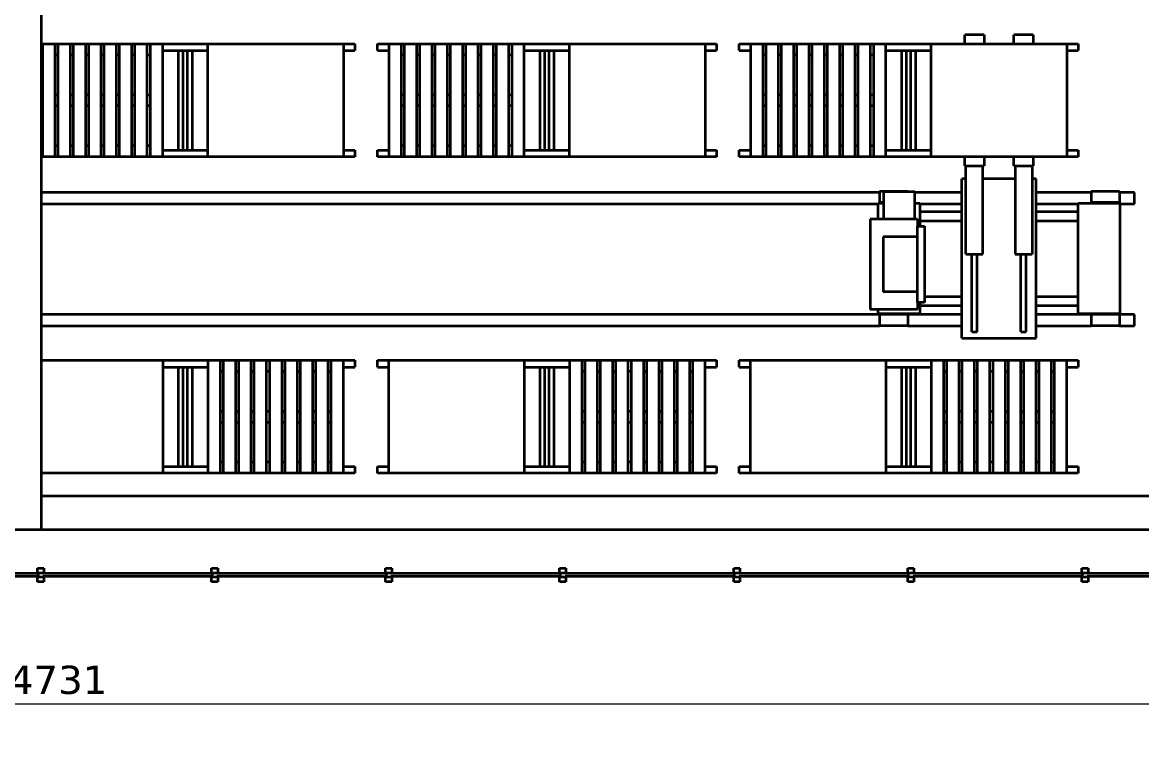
# Model space of a CAD drawing. Header units: millimetres. Extents: x 0 to 84100, y 0 to 59400.
# Drawn here: x 27164 to 37067, y 8169 to 14516 of the extents above; entities that cross this region are included whole.
import ezdxf

# ---------------------------------------------------------------- set-up
doc = ezdxf.new("R2010")
doc.units = ezdxf.units.MM
doc.header["$LTSCALE"] = 100
doc.layers.add('Dimension (ISO)', color=7, linetype='Continuous', lineweight=18)
doc.layers.add('Visible (ISO)', color=7, linetype='Continuous', lineweight=35)
doc.styles.add('Note Text (ISO)', font='verdana.ttf')
doc.dimstyles.new('Salg Layout', dxfattribs={"dimscale": 100, "dimtxt": 2.5, "dimasz": 2.5, "dimexe": 3.175, "dimexo": 0, "dimgap": 0.762, "dimtad": 1, "dimdec": 0, "dimrnd": 1e-08, "dimzin": 0, "dimtxsty": 'Note Text (ISO)', "dimcen": 0.09, "dimdle": 10, "dimclrd": 256, "dimclre": 256, "dimclrt": 256, "dimadec": 0, "dimazin": 0, "dimtfac": 1, "dimtmove": 0, "dimatfit": 3, "dimfxl": 1, "dimtolj": 1, "dimtzin": 0, "dimlwd": -1, "dimlwe": -1, "dimarcsym": 0})

# ---------------------------------------------------------------- blocks, each defined once
blk = doc.blocks.new('*D19')
at = {"layer": 'Defpoints', "color": 0, "transparency": 16777216}
for p in [(14974.9, 9626), (39705.4, 9598.5), (39705.4, 8486)]:
    blk.add_point(p, dxfattribs=at)
at = {"layer": 'Dimension (ISO)', "transparency": 16777216}
for p, q in [((14974.9, 9626), (14974.9, 8168.5)), ((39705.4, 9598.5), (39705.4, 8168.5)), ((15224.9, 8486), (39455.4, 8486))]:
    blk.add_line(p, q, dxfattribs=at)
for points in [[(15224.9, 8527.7), (15224.9, 8444.3), (14974.9, 8486)], [(39455.4, 8527.7), (39455.4, 8444.3), (39705.4, 8486)]]:
    blk.add_solid(points, dxfattribs=at)
at = {"layer": 'Dimension (ISO)', "transparency": 16777216, "insert": (26825.5, 8822.6), "char_height": 250, "attachment_point": 1, "style": 'Note Text (ISO)'}
blk.add_mtext('\\A1;24731', dxfattribs=at)

msp = doc.modelspace()

# ---------------------------------------------------------------- linework, layer by layer
at = {"layer": 'Visible (ISO)'}
for p, q in [((27330.45, 16851.01), (27330.45, 10026.01)), ((35672.95, 14406.01), (35502.95, 14406.01)), ((35502.95, 14326.01), (35502.95, 14406.01)), ((35672.95, 14406.01), (35672.95, 14326.01)), ((36107.95, 14406.01), (35937.95, 14406.01)), ((35937.95, 14326.01), (35937.95, 14406.01)), ((36107.95, 14406.01), (36107.95, 14326.01)), ((27330.45, 14326.01), (27341.45, 14326.01)), ((27341.45, 14326.01), (27341.45, 13326.01)), ((27341.45, 14326.01), (27453.45, 14326.01)), ((27453.45, 13326.01), (27453.45, 14326.01)), ((27453.45, 14326.01), (27477.45, 14326.01)), ((27477.45, 14326.01), (27477.45, 13326.01)), ((27477.45, 14326.01), (27589.45, 14326.01)), ((27589.45, 13326.01), (27589.45, 14326.01)), ((27589.45, 14326.01), (27613.45, 14326.01)), ((27613.45, 14326.01), (27613.45, 13326.01)), ((27613.45, 14326.01), (27725.45, 14326.01)), ((27725.45, 13326.01), (27725.45, 14326.01)), ((27725.45, 14326.01), (27749.45, 14326.01)), ((27749.45, 14326.01), (27749.45, 13326.01)), ((27749.45, 14326.01), (27861.45, 14326.01)), ((27861.45, 13326.01), (27861.45, 14326.01)), ((27861.45, 14326.01), (27885.45, 14326.01)), ((27885.45, 14326.01), (27885.45, 13326.01)), ((27885.45, 14326.01), (27997.45, 14326.01)), ((27997.45, 13326.01), (27997.45, 14326.01)), ((27997.45, 14326.01), (28021.45, 14326.01)), ((28021.45, 14326.01), (28021.45, 13326.01)), ((28021.45, 14326.01), (28133.45, 14326.01)), ((28133.45, 13326.01), (28133.45, 14326.01)), ((28133.45, 14326.01), (28157.45, 14326.01)), ((28157.45, 14326.01), (28157.45, 13326.01)), ((28157.45, 14326.01), (28269.45, 14326.01)), ((28269.45, 13326.01), (28269.45, 14326.01)), ((28269.45, 14326.01), (28293.45, 14326.01)), ((28293.45, 14326.01), (28293.45, 13326.01)), ((28293.45, 14326.01), (28405.45, 14326.01)), ((28405.45, 13326.01), (28405.45, 14326.01)), ((28405.45, 14326.01), (28805.45, 14326.01)), ((28405.45, 14266.01), (28805.45, 14266.01)), ((28545.45, 13386.01), (28545.45, 14266.01)), ((28585.45, 13386.01), (28585.45, 14266.01)), ((28625.45, 13386.01), (28625.45, 14266.01)), ((28665.45, 14266.01), (28665.45, 13386.01)), ((28805.45, 13326.01), (28805.45, 14326.01)), ((28805.45, 14326.01), (30005.45, 14326.01)), ((30005.45, 14326.01), (30105.45, 14326.01)), ((30005.45, 14326.01), (30005.45, 13326.01)), ((30005.45, 14266.01), (30105.45, 14266.01)), ((30105.45, 14326.01), (30105.45, 14266.01)), ((30305.45, 14326.01), (30405.45, 14326.01)), ((30305.45, 14266.01), (30305.45, 14326.01)), ((30305.45, 14266.01), (30405.45, 14266.01)), ((30405.45, 14326.01), (30517.45, 14326.01)), ((30405.45, 14326.01), (30405.45, 13326.01)), ((30517.45, 14326.01), (30541.45, 14326.01)), ((30517.45, 13326.01), (30517.45, 14326.01)), ((30541.45, 14326.01), (30541.45, 13326.01)), ((30541.45, 14326.01), (30653.45, 14326.01)), ((30653.45, 13326.01), (30653.45, 14326.01)), ((30653.45, 14326.01), (30677.45, 14326.01)), ((30677.45, 14326.01), (30677.45, 13326.01)), ((30677.45, 14326.01), (30789.45, 14326.01)), ((30789.45, 13326.01), (30789.45, 14326.01)), ((30789.45, 14326.01), (30813.45, 14326.01)), ((30813.45, 14326.01), (30813.45, 13326.01)), ((30813.45, 14326.01), (30925.45, 14326.01)), ((30925.45, 13326.01), (30925.45, 14326.01)), ((30925.45, 14326.01), (30949.45, 14326.01)), ((30949.45, 14326.01), (30949.45, 13326.01)), ((30949.45, 14326.01), (31061.45, 14326.01)), ((31061.45, 13326.01), (31061.45, 14326.01)), ((31061.45, 14326.01), (31085.45, 14326.01)), ((31085.45, 14326.01), (31085.45, 13326.01)), ((31085.45, 14326.01), (31197.45, 14326.01)), ((31197.45, 13326.01), (31197.45, 14326.01)), ((31197.45, 14326.01), (31221.45, 14326.01)), ((31221.45, 14326.01), (31221.45, 13326.01)), ((31221.45, 14326.01), (31333.45, 14326.01)), ((31333.45, 13326.01), (31333.45, 14326.01)), ((31333.45, 14326.01), (31357.45, 14326.01)), ((31357.45, 14326.01), (31357.45, 13326.01)), ((31357.45, 14326.01), (31469.45, 14326.01)), ((31469.45, 13326.01), (31469.45, 14326.01)), ((31469.45, 14326.01), (31493.45, 14326.01)), ((31493.45, 14326.01), (31493.45, 13326.01)), ((31493.45, 14326.01), (31605.45, 14326.01)), ((31605.45, 13326.01), (31605.45, 14326.01)), ((31605.45, 14326.01), (32005.45, 14326.01)), ((31605.45, 14266.01), (32005.45, 14266.01)), ((31745.45, 13386.01), (31745.45, 14266.01)), ((31785.45, 13386.01), (31785.45, 14266.01)), ((31825.45, 13386.01), (31825.45, 14266.01)), ((31865.45, 14266.01), (31865.45, 13386.01)), ((32005.45, 13326.01), (32005.45, 14326.01)), ((32005.45, 14326.01), (33205.45, 14326.01)), ((33205.45, 14326.01), (33305.45, 14326.01)), ((33205.45, 14326.01), (33205.45, 13326.01)), ((33205.45, 14266.01), (33305.45, 14266.01)), ((33305.45, 14326.01), (33305.45, 14266.01)), ((33505.45, 14326.01), (33605.45, 14326.01)), ((33505.45, 14266.01), (33505.45, 14326.01)), ((33505.45, 14266.01), (33605.45, 14266.01)), ((33605.45, 14326.01), (33717.45, 14326.01)), ((33605.45, 14326.01), (33605.45, 13326.01)), ((33717.45, 14326.01), (33741.45, 14326.01)), ((33717.45, 13326.01), (33717.45, 14326.01)), ((33741.45, 14326.01), (33741.45, 13326.01)), ((33741.45, 14326.01), (33853.45, 14326.01)), ((33853.45, 13326.01), (33853.45, 14326.01)), ((33853.45, 14326.01), (33877.45, 14326.01)), ((33877.45, 14326.01), (33877.45, 13326.01)), ((33877.45, 14326.01), (33989.45, 14326.01)), ((33989.45, 13326.01), (33989.45, 14326.01)), ((33989.45, 14326.01), (34013.45, 14326.01)), ((34013.45, 14326.01), (34013.45, 13326.01)), ((34013.45, 14326.01), (34125.45, 14326.01)), ((34125.45, 13326.01), (34125.45, 14326.01)), ((34125.45, 14326.01), (34149.45, 14326.01)), ((34149.45, 14326.01), (34149.45, 13326.01)), ((34149.45, 14326.01), (34261.45, 14326.01)), ((34261.45, 13326.01), (34261.45, 14326.01)), ((34261.45, 14326.01), (34285.45, 14326.01)), ((34285.45, 14326.01), (34285.45, 13326.01)), ((34285.45, 14326.01), (34397.45, 14326.01)), ((34397.45, 13326.01), (34397.45, 14326.01)), ((34397.45, 14326.01), (34421.45, 14326.01)), ((34421.45, 14326.01), (34421.45, 13326.01)), ((34421.45, 14326.01), (34533.45, 14326.01)), ((34533.45, 13326.01), (34533.45, 14326.01)), ((34533.45, 14326.01), (34557.45, 14326.01)), ((34557.45, 14326.01), (34557.45, 13326.01)), ((34557.45, 14326.01), (34669.45, 14326.01)), ((34669.45, 13326.01), (34669.45, 14326.01)), ((34669.45, 14326.01), (34693.45, 14326.01)), ((34693.45, 14326.01), (34693.45, 13326.01)), ((34693.45, 14326.01), (34805.45, 14326.01)), ((34805.45, 13326.01), (34805.45, 14326.01)), ((34805.45, 14326.01), (35205.45, 14326.01)), ((34805.45, 14266.01), (35205.45, 14266.01)), ((34945.45, 13386.01), (34945.45, 14266.01)), ((34985.45, 13386.01), (34985.45, 14266.01)), ((35025.45, 13386.01), (35025.45, 14266.01)), ((35065.45, 14266.01), (35065.45, 13386.01)), ((35205.45, 13326.01), (35205.45, 14326.01)), ((35205.45, 14326.01), (36405.45, 14326.01)), ((36405.45, 14326.01), (36505.45, 14326.01)), ((36405.45, 14326.01), (36405.45, 13326.01)), ((36405.45, 14266.01), (36505.45, 14266.01)), ((36505.45, 14326.01), (36505.45, 14266.01)), ((27341.45, 14226.01), (27330.45, 14226.01)), ((27477.45, 14226.01), (27453.45, 14226.01)), ((27613.45, 14226.01), (27589.45, 14226.01)), ((27749.45, 14226.01), (27725.45, 14226.01)), ((27885.45, 14226.01), (27861.45, 14226.01)), ((28021.45, 14226.01), (27997.45, 14226.01)), ((28157.45, 14226.01), (28133.45, 14226.01)), ((28293.45, 14226.01), (28269.45, 14226.01)), ((30541.45, 14226.01), (30517.45, 14226.01)), ((30677.45, 14226.01), (30653.45, 14226.01)), ((30813.45, 14226.01), (30789.45, 14226.01)), ((30949.45, 14226.01), (30925.45, 14226.01)), ((31085.45, 14226.01), (31061.45, 14226.01)), ((31221.45, 14226.01), (31197.45, 14226.01)), ((31357.45, 14226.01), (31333.45, 14226.01)), ((31493.45, 14226.01), (31469.45, 14226.01)), ((33741.45, 14226.01), (33717.45, 14226.01)), ((33877.45, 14226.01), (33853.45, 14226.01)), ((34013.45, 14226.01), (33989.45, 14226.01)), ((34149.45, 14226.01), (34125.45, 14226.01)), ((34285.45, 14226.01), (34261.45, 14226.01)), ((34421.45, 14226.01), (34397.45, 14226.01)), ((34557.45, 14226.01), (34533.45, 14226.01)), ((34693.45, 14226.01), (34669.45, 14226.01)), ((27330.45, 13876.01), (27341.45, 13876.01)), ((27453.45, 13876.01), (27477.45, 13876.01)), ((27589.45, 13876.01), (27613.45, 13876.01)), ((27725.45, 13876.01), (27749.45, 13876.01)), ((27861.45, 13876.01), (27885.45, 13876.01)), ((27997.45, 13876.01), (28021.45, 13876.01)), ((28133.45, 13876.01), (28157.45, 13876.01)), ((28269.45, 13876.01), (28293.45, 13876.01)), ((30517.45, 13876.01), (30541.45, 13876.01)), ((30653.45, 13876.01), (30677.45, 13876.01)), ((30789.45, 13876.01), (30813.45, 13876.01)), ((30925.45, 13876.01), (30949.45, 13876.01)), ((31061.45, 13876.01), (31085.45, 13876.01)), ((31197.45, 13876.01), (31221.45, 13876.01)), ((31333.45, 13876.01), (31357.45, 13876.01)), ((31469.45, 13876.01), (31493.45, 13876.01)), ((33717.45, 13876.01), (33741.45, 13876.01)), ((33853.45, 13876.01), (33877.45, 13876.01)), ((33989.45, 13876.01), (34013.45, 13876.01)), ((34125.45, 13876.01), (34149.45, 13876.01)), ((34261.45, 13876.01), (34285.45, 13876.01)), ((34397.45, 13876.01), (34421.45, 13876.01)), ((34533.45, 13876.01), (34557.45, 13876.01)), ((34669.45, 13876.01), (34693.45, 13876.01)), ((27341.45, 13776.01), (27330.45, 13776.01)), ((27477.45, 13776.01), (27453.45, 13776.01)), ((27613.45, 13776.01), (27589.45, 13776.01)), ((27749.45, 13776.01), (27725.45, 13776.01)), ((27885.45, 13776.01), (27861.45, 13776.01)), ((28021.45, 13776.01), (27997.45, 13776.01)), ((28157.45, 13776.01), (28133.45, 13776.01)), ((28293.45, 13776.01), (28269.45, 13776.01)), ((30541.45, 13776.01), (30517.45, 13776.01)), ((30677.45, 13776.01), (30653.45, 13776.01)), ((30813.45, 13776.01), (30789.45, 13776.01)), ((30949.45, 13776.01), (30925.45, 13776.01)), ((31085.45, 13776.01), (31061.45, 13776.01)), ((31221.45, 13776.01), (31197.45, 13776.01)), ((31357.45, 13776.01), (31333.45, 13776.01)), ((31493.45, 13776.01), (31469.45, 13776.01)), ((33741.45, 13776.01), (33717.45, 13776.01)), ((33877.45, 13776.01), (33853.45, 13776.01)), ((34013.45, 13776.01), (33989.45, 13776.01)), ((34149.45, 13776.01), (34125.45, 13776.01)), ((34285.45, 13776.01), (34261.45, 13776.01)), ((34421.45, 13776.01), (34397.45, 13776.01)), ((34557.45, 13776.01), (34533.45, 13776.01)), ((34693.45, 13776.01), (34669.45, 13776.01)), ((27330.45, 13426.01), (27341.45, 13426.01)), ((27453.45, 13426.01), (27477.45, 13426.01)), ((27589.45, 13426.01), (27613.45, 13426.01)), ((27725.45, 13426.01), (27749.45, 13426.01)), ((27861.45, 13426.01), (27885.45, 13426.01)), ((27997.45, 13426.01), (28021.45, 13426.01)), ((28133.45, 13426.01), (28157.45, 13426.01)), ((28269.45, 13426.01), (28293.45, 13426.01)), ((28405.45, 13386.01), (28805.45, 13386.01)), ((30005.45, 13386.01), (30105.45, 13386.01)), ((30105.45, 13386.01), (30105.45, 13326.01)), ((30305.45, 13386.01), (30405.45, 13386.01)), ((30305.45, 13326.01), (30305.45, 13386.01)), ((30517.45, 13426.01), (30541.45, 13426.01)), ((30653.45, 13426.01), (30677.45, 13426.01)), ((30789.45, 13426.01), (30813.45, 13426.01)), ((30925.45, 13426.01), (30949.45, 13426.01)), ((31061.45, 13426.01), (31085.45, 13426.01)), ((31197.45, 13426.01), (31221.45, 13426.01)), ((31333.45, 13426.01), (31357.45, 13426.01)), ((31469.45, 13426.01), (31493.45, 13426.01)), ((31605.45, 13386.01), (32005.45, 13386.01)), ((33205.45, 13386.01), (33305.45, 13386.01)), ((33305.45, 13386.01), (33305.45, 13326.01)), ((33505.45, 13386.01), (33605.45, 13386.01)), ((33505.45, 13326.01), (33505.45, 13386.01)), ((33717.45, 13426.01), (33741.45, 13426.01)), ((33853.45, 13426.01), (33877.45, 13426.01)), ((33989.45, 13426.01), (34013.45, 13426.01)), ((34125.45, 13426.01), (34149.45, 13426.01)), ((34261.45, 13426.01), (34285.45, 13426.01)), ((34397.45, 13426.01), (34421.45, 13426.01)), ((34533.45, 13426.01), (34557.45, 13426.01)), ((34669.45, 13426.01), (34693.45, 13426.01)), ((34805.45, 13386.01), (35205.45, 13386.01)), ((36405.45, 13386.01), (36505.45, 13386.01)), ((36505.45, 13386.01), (36505.45, 13326.01)), ((27341.45, 13326.01), (27330.45, 13326.01)), ((27453.45, 13326.01), (27341.45, 13326.01)), ((27477.45, 13326.01), (27453.45, 13326.01)), ((27589.45, 13326.01), (27477.45, 13326.01)), ((27613.45, 13326.01), (27589.45, 13326.01)), ((27725.45, 13326.01), (27613.45, 13326.01)), ((27749.45, 13326.01), (27725.45, 13326.01)), ((27861.45, 13326.01), (27749.45, 13326.01)), ((27885.45, 13326.01), (27861.45, 13326.01)), ((27997.45, 13326.01), (27885.45, 13326.01)), ((28021.45, 13326.01), (27997.45, 13326.01)), ((28133.45, 13326.01), (28021.45, 13326.01)), ((28157.45, 13326.01), (28133.45, 13326.01)), ((28269.45, 13326.01), (28157.45, 13326.01)), ((28293.45, 13326.01), (28269.45, 13326.01)), ((28405.45, 13326.01), (28293.45, 13326.01)), ((28805.45, 13326.01), (28405.45, 13326.01)), ((30005.45, 13326.01), (28805.45, 13326.01)), ((30105.45, 13326.01), (30005.45, 13326.01)), ((30405.45, 13326.01), (30305.45, 13326.01)), ((30517.45, 13326.01), (30405.45, 13326.01)), ((30541.45, 13326.01), (30517.45, 13326.01)), ((30653.45, 13326.01), (30541.45, 13326.01)), ((30677.45, 13326.01), (30653.45, 13326.01)), ((30789.45, 13326.01), (30677.45, 13326.01)), ((30813.45, 13326.01), (30789.45, 13326.01)), ((30925.45, 13326.01), (30813.45, 13326.01)), ((30949.45, 13326.01), (30925.45, 13326.01)), ((31061.45, 13326.01), (30949.45, 13326.01)), ((31085.45, 13326.01), (31061.45, 13326.01)), ((31197.45, 13326.01), (31085.45, 13326.01)), ((31221.45, 13326.01), (31197.45, 13326.01)), ((31333.45, 13326.01), (31221.45, 13326.01)), ((31357.45, 13326.01), (31333.45, 13326.01)), ((31469.45, 13326.01), (31357.45, 13326.01)), ((31493.45, 13326.01), (31469.45, 13326.01)), ((31605.45, 13326.01), (31493.45, 13326.01)), ((32005.45, 13326.01), (31605.45, 13326.01)), ((33205.45, 13326.01), (32005.45, 13326.01)), ((33305.45, 13326.01), (33205.45, 13326.01)), ((33605.45, 13326.01), (33505.45, 13326.01)), ((33717.45, 13326.01), (33605.45, 13326.01)), ((33741.45, 13326.01), (33717.45, 13326.01)), ((33853.45, 13326.01), (33741.45, 13326.01)), ((33877.45, 13326.01), (33853.45, 13326.01)), ((33989.45, 13326.01), (33877.45, 13326.01)), ((34013.45, 13326.01), (33989.45, 13326.01)), ((34125.45, 13326.01), (34013.45, 13326.01)), ((34149.45, 13326.01), (34125.45, 13326.01)), ((34261.45, 13326.01), (34149.45, 13326.01)), ((34285.45, 13326.01), (34261.45, 13326.01)), ((34397.45, 13326.01), (34285.45, 13326.01)), ((34421.45, 13326.01), (34397.45, 13326.01)), ((34533.45, 13326.01), (34421.45, 13326.01)), ((34557.45, 13326.01), (34533.45, 13326.01)), ((34669.45, 13326.01), (34557.45, 13326.01)), ((34693.45, 13326.01), (34669.45, 13326.01)), ((34805.45, 13326.01), (34693.45, 13326.01)), ((35205.45, 13326.01), (34805.45, 13326.01)), ((36405.45, 13326.01), (35205.45, 13326.01)), ((35502.95, 13246.01), (35502.95, 13326.01)), ((35672.95, 13326.01), (35672.95, 13246.01)), ((35937.95, 13246.01), (35937.95, 13326.01)), ((36107.95, 13326.01), (36107.95, 13246.01)), ((36505.45, 13326.01), (36405.45, 13326.01)), ((35502.95, 13246.01), (35672.95, 13246.01)), ((35512.95, 12466.01), (35512.95, 13246.01)), ((35662.95, 12466.01), (35662.95, 13246.01)), ((35937.95, 13246.01), (36107.95, 13246.01)), ((35947.95, 13246.01), (35947.95, 12466.01)), ((36097.95, 13246.01), (36097.95, 12466.01)), ((35512.95, 13131.01), (35476.95, 13131.01)), ((35476.95, 11721.01), (35476.95, 13131.01)), ((35947.95, 13131.01), (35662.95, 13131.01)), ((36133.95, 13131.01), (36097.95, 13131.01)), ((36133.95, 11721.01), (36133.95, 13131.01)), ((34748.25, 13011.41), (27330.45, 13011.41)), ((34998.25, 13020.61), (34748.25, 13020.61)), ((34748.25, 13020.61), (34748.25, 12920.61)), ((34786.95, 13019.01), (35061.95, 13019.01)), ((34786.95, 12774.51), (34786.95, 13019.01)), ((34998.25, 13020.61), (34998.25, 13019.01)), ((35061.95, 12774.51), (35061.95, 13019.01)), ((35476.95, 13011.41), (35061.95, 13011.41)), ((36621.45, 13011.41), (36133.95, 13011.41)), ((36871.45, 13020.61), (36621.45, 13020.61)), ((36621.45, 13020.61), (36621.45, 12920.61)), ((36871.45, 13020.61), (36871.45, 12920.61)), ((37005.45, 13011.41), (36871.45, 13011.41)), ((37005.45, 12911.41), (37005.45, 13011.41)), ((27330.45, 12911.41), (34735.45, 12911.41)), ((34735.45, 12774.51), (34735.45, 12915.01)), ((34735.45, 12915.01), (34786.95, 12915.01)), ((34786.95, 12920.61), (34748.25, 12920.61)), ((35061.95, 12915.01), (35105.45, 12915.01)), ((35105.45, 12915.01), (35105.45, 12712.01)), ((35105.45, 12911.41), (35476.95, 12911.41)), ((36133.95, 12911.41), (36505.45, 12911.41)), ((36505.45, 11937.01), (36505.45, 12915.01)), ((36505.45, 12915.01), (36875.45, 12915.01)), ((36871.45, 12920.61), (36621.45, 12920.61)), ((36722.45, 12920.61), (36722.45, 12915.01)), ((36770.45, 12920.61), (36770.45, 12915.01)), ((36875.45, 12915.01), (36875.45, 11937.01)), ((36875.45, 12911.41), (37005.45, 12911.41)), ((35105.45, 12841.01), (35476.95, 12841.01)), ((36133.95, 12841.01), (36505.45, 12841.01)), ((35085.45, 12774.51), (34665.45, 12774.51)), ((34665.45, 12774.51), (34665.45, 11974.51)), ((35085.45, 12774.51), (35085.45, 12712.01)), ((35085.45, 12037.01), (35085.45, 12712.01)), ((35085.45, 12712.01), (35145.45, 12712.01)), ((35105.45, 12761.01), (35476.95, 12761.01)), ((35145.45, 12712.01), (35145.45, 12037.01)), ((36133.95, 12761.01), (36505.45, 12761.01)), ((35085.45, 12617.01), (34780.45, 12617.01)), ((34780.45, 12617.01), (34780.45, 12132.01)), ((35512.95, 12466.01), (35662.95, 12466.01)), ((35564.45, 11776.01), (35564.45, 12466.01)), ((35611.95, 11776.01), (35611.95, 12466.01)), ((35947.95, 12466.01), (36097.95, 12466.01)), ((35999.45, 11776.01), (35999.45, 12466.01)), ((36046.95, 11776.01), (36046.95, 12466.01)), ((35085.45, 12132.01), (34780.45, 12132.01)), ((35145.45, 12091.01), (35476.95, 12091.01)), ((36133.95, 12091.01), (36505.45, 12091.01)), ((35085.45, 12037.01), (35085.45, 11974.51)), ((35145.45, 12037.01), (35085.45, 12037.01)), ((35105.45, 12037.01), (35105.45, 11937.01)), ((35105.45, 12011.01), (35476.95, 12011.01)), ((36133.95, 12011.01), (36505.45, 12011.01)), ((34748.25, 11931.41), (27330.45, 11931.41)), ((35085.45, 11974.51), (34665.45, 11974.51)), ((34735.45, 11937.01), (34735.45, 11974.51)), ((35105.45, 11937.01), (34735.45, 11937.01)), ((34998.25, 11931.41), (34748.25, 11931.41)), ((34748.25, 11931.41), (34748.25, 11831.41)), ((34849.25, 11937.01), (34849.25, 11931.41)), ((34897.25, 11937.01), (34897.25, 11931.41)), ((34998.25, 11931.41), (34998.25, 11831.41)), ((35476.95, 11931.41), (34998.25, 11931.41)), ((36621.45, 11931.41), (36133.95, 11931.41)), ((36875.45, 11937.01), (36505.45, 11937.01)), ((36871.45, 11931.41), (36621.45, 11931.41)), ((36621.45, 11931.41), (36621.45, 11831.41)), ((36722.45, 11937.01), (36722.45, 11931.41)), ((36770.45, 11937.01), (36770.45, 11931.41)), ((36871.45, 11931.41), (36871.45, 11831.41)), ((37005.45, 11931.41), (36871.45, 11931.41)), ((37005.45, 11831.41), (37005.45, 11931.41)), ((27330.45, 11831.41), (34748.25, 11831.41)), ((34998.25, 11831.41), (34748.25, 11831.41)), ((34998.25, 11831.41), (35476.95, 11831.41)), ((36133.95, 11831.41), (36621.45, 11831.41)), ((36871.45, 11831.41), (36621.45, 11831.41)), ((36871.45, 11831.41), (37005.45, 11831.41)), ((35476.95, 11721.01), (36133.95, 11721.01)), ((35564.45, 11776.01), (35611.95, 11776.01)), ((35999.45, 11776.01), (36046.95, 11776.01)), ((27330.45, 11526.01), (28405.45, 11526.01)), ((28405.45, 11526.01), (28405.45, 10526.01)), ((28405.45, 11526.01), (28805.45, 11526.01)), ((28805.45, 11526.01), (28917.45, 11526.01)), ((28805.45, 11526.01), (28805.45, 10526.01)), ((28917.45, 11526.01), (28941.45, 11526.01)), ((28917.45, 10526.01), (28917.45, 11526.01)), ((28941.45, 11526.01), (28941.45, 10526.01)), ((28941.45, 11526.01), (29053.45, 11526.01)), ((29053.45, 10526.01), (29053.45, 11526.01)), ((29053.45, 11526.01), (29077.45, 11526.01)), ((29077.45, 11526.01), (29077.45, 10526.01)), ((29077.45, 11526.01), (29189.45, 11526.01)), ((29189.45, 10526.01), (29189.45, 11526.01)), ((29189.45, 11526.01), (29213.45, 11526.01)), ((29213.45, 11526.01), (29213.45, 10526.01)), ((29213.45, 11526.01), (29325.45, 11526.01)), ((29325.45, 10526.01), (29325.45, 11526.01)), ((29325.45, 11526.01), (29349.45, 11526.01)), ((29349.45, 11526.01), (29349.45, 10526.01)), ((29349.45, 11526.01), (29461.45, 11526.01)), ((29461.45, 10526.01), (29461.45, 11526.01)), ((29461.45, 11526.01), (29485.45, 11526.01)), ((29485.45, 11526.01), (29485.45, 10526.01)), ((29485.45, 11526.01), (29597.45, 11526.01)), ((29597.45, 11526.01), (29621.45, 11526.01)), ((29597.45, 10526.01), (29597.45, 11526.01)), ((29621.45, 11526.01), (29621.45, 10526.01)), ((29621.45, 11526.01), (29733.45, 11526.01)), ((29733.45, 10526.01), (29733.45, 11526.01)), ((29733.45, 11526.01), (29757.45, 11526.01)), ((29757.45, 11526.01), (29757.45, 10526.01)), ((29757.45, 11526.01), (29869.45, 11526.01)), ((29869.45, 10526.01), (29869.45, 11526.01)), ((29869.45, 11526.01), (29893.45, 11526.01)), ((29893.45, 11526.01), (29893.45, 10526.01)), ((29893.45, 11526.01), (30005.45, 11526.01)), ((30005.45, 10526.01), (30005.45, 11526.01)), ((30005.45, 11526.01), (30105.45, 11526.01)), ((30105.45, 11526.01), (30105.45, 11466.01)), ((30305.45, 11526.01), (30405.45, 11526.01)), ((30305.45, 11466.01), (30305.45, 11526.01)), ((30405.45, 10526.01), (30405.45, 11526.01)), ((30405.45, 11526.01), (31605.45, 11526.01)), ((31605.45, 11526.01), (31605.45, 10526.01)), ((31605.45, 11526.01), (32005.45, 11526.01)), ((32005.45, 11526.01), (32117.45, 11526.01)), ((32005.45, 11526.01), (32005.45, 10526.01)), ((32117.45, 11526.01), (32141.45, 11526.01)), ((32117.45, 10526.01), (32117.45, 11526.01)), ((32141.45, 11526.01), (32141.45, 10526.01)), ((32141.45, 11526.01), (32253.45, 11526.01)), ((32253.45, 10526.01), (32253.45, 11526.01)), ((32253.45, 11526.01), (32277.45, 11526.01)), ((32277.45, 11526.01), (32277.45, 10526.01)), ((32277.45, 11526.01), (32389.45, 11526.01)), ((32389.45, 10526.01), (32389.45, 11526.01)), ((32389.45, 11526.01), (32413.45, 11526.01)), ((32413.45, 11526.01), (32413.45, 10526.01)), ((32413.45, 11526.01), (32525.45, 11526.01)), ((32525.45, 10526.01), (32525.45, 11526.01)), ((32525.45, 11526.01), (32549.45, 11526.01)), ((32549.45, 11526.01), (32549.45, 10526.01)), ((32549.45, 11526.01), (32661.45, 11526.01)), ((32661.45, 10526.01), (32661.45, 11526.01)), ((32661.45, 11526.01), (32685.45, 11526.01)), ((32685.45, 11526.01), (32685.45, 10526.01)), ((32685.45, 11526.01), (32797.45, 11526.01)), ((32797.45, 11526.01), (32821.45, 11526.01)), ((32797.45, 10526.01), (32797.45, 11526.01)), ((32821.45, 11526.01), (32821.45, 10526.01)), ((32821.45, 11526.01), (32933.45, 11526.01)), ((32933.45, 10526.01), (32933.45, 11526.01)), ((32933.45, 11526.01), (32957.45, 11526.01)), ((32957.45, 11526.01), (32957.45, 10526.01)), ((32957.45, 11526.01), (33069.45, 11526.01)), ((33069.45, 10526.01), (33069.45, 11526.01)), ((33069.45, 11526.01), (33093.45, 11526.01)), ((33093.45, 11526.01), (33093.45, 10526.01)), ((33093.45, 11526.01), (33205.45, 11526.01)), ((33205.45, 10526.01), (33205.45, 11526.01)), ((33205.45, 11526.01), (33305.45, 11526.01)), ((33305.45, 11526.01), (33305.45, 11466.01)), ((33505.45, 11526.01), (33605.45, 11526.01)), ((33505.45, 11466.01), (33505.45, 11526.01)), ((33605.45, 10526.01), (33605.45, 11526.01)), ((33605.45, 11526.01), (34805.45, 11526.01)), ((34805.45, 11526.01), (34805.45, 10526.01)), ((34805.45, 11526.01), (35205.45, 11526.01)), ((35205.45, 11526.01), (35317.45, 11526.01)), ((35205.45, 11526.01), (35205.45, 10526.01)), ((35317.45, 11526.01), (35341.45, 11526.01)), ((35317.45, 10526.01), (35317.45, 11526.01)), ((35341.45, 11526.01), (35341.45, 10526.01)), ((35341.45, 11526.01), (35453.45, 11526.01)), ((35453.45, 10526.01), (35453.45, 11526.01)), ((35453.45, 11526.01), (35477.45, 11526.01)), ((35477.45, 11526.01), (35477.45, 10526.01)), ((35477.45, 11526.01), (35589.45, 11526.01)), ((35589.45, 10526.01), (35589.45, 11526.01)), ((35589.45, 11526.01), (35613.45, 11526.01)), ((35613.45, 11526.01), (35613.45, 10526.01)), ((35613.45, 11526.01), (35725.45, 11526.01)), ((35725.45, 10526.01), (35725.45, 11526.01)), ((35725.45, 11526.01), (35749.45, 11526.01)), ((35749.45, 11526.01), (35749.45, 10526.01)), ((35749.45, 11526.01), (35861.45, 11526.01)), ((35861.45, 10526.01), (35861.45, 11526.01)), ((35861.45, 11526.01), (35885.45, 11526.01)), ((35885.45, 11526.01), (35885.45, 10526.01)), ((35885.45, 11526.01), (35997.45, 11526.01)), ((35997.45, 11526.01), (36021.45, 11526.01)), ((35997.45, 10526.01), (35997.45, 11526.01)), ((36021.45, 11526.01), (36021.45, 10526.01)), ((36021.45, 11526.01), (36133.45, 11526.01)), ((36133.45, 10526.01), (36133.45, 11526.01)), ((36133.45, 11526.01), (36157.45, 11526.01)), ((36157.45, 11526.01), (36157.45, 10526.01)), ((36157.45, 11526.01), (36269.45, 11526.01)), ((36269.45, 10526.01), (36269.45, 11526.01)), ((36269.45, 11526.01), (36293.45, 11526.01)), ((36293.45, 11526.01), (36293.45, 10526.01)), ((36293.45, 11526.01), (36405.45, 11526.01)), ((36405.45, 10526.01), (36405.45, 11526.01)), ((36405.45, 11526.01), (36505.45, 11526.01)), ((36505.45, 11526.01), (36505.45, 11466.01)), ((28405.45, 11466.01), (28805.45, 11466.01)), ((28545.45, 10586.01), (28545.45, 11466.01)), ((28585.45, 10586.01), (28585.45, 11466.01)), ((28625.45, 10586.01), (28625.45, 11466.01)), ((28665.45, 11466.01), (28665.45, 10586.01)), ((28941.45, 11426.01), (28917.45, 11426.01)), ((29077.45, 11426.01), (29053.45, 11426.01)), ((29213.45, 11426.01), (29189.45, 11426.01)), ((29349.45, 11426.01), (29325.45, 11426.01)), ((29485.45, 11426.01), (29461.45, 11426.01)), ((29621.45, 11426.01), (29597.45, 11426.01)), ((29757.45, 11426.01), (29733.45, 11426.01)), ((29893.45, 11426.01), (29869.45, 11426.01)), ((30005.45, 11466.01), (30105.45, 11466.01)), ((30305.45, 11466.01), (30405.45, 11466.01)), ((31605.45, 11466.01), (32005.45, 11466.01)), ((31745.45, 10586.01), (31745.45, 11466.01)), ((31785.45, 10586.01), (31785.45, 11466.01)), ((31825.45, 10586.01), (31825.45, 11466.01)), ((31865.45, 11466.01), (31865.45, 10586.01)), ((32141.45, 11426.01), (32117.45, 11426.01)), ((32277.45, 11426.01), (32253.45, 11426.01)), ((32413.45, 11426.01), (32389.45, 11426.01)), ((32549.45, 11426.01), (32525.45, 11426.01)), ((32685.45, 11426.01), (32661.45, 11426.01)), ((32821.45, 11426.01), (32797.45, 11426.01)), ((32957.45, 11426.01), (32933.45, 11426.01)), ((33093.45, 11426.01), (33069.45, 11426.01)), ((33205.45, 11466.01), (33305.45, 11466.01)), ((33505.45, 11466.01), (33605.45, 11466.01)), ((34805.45, 11466.01), (35205.45, 11466.01)), ((34945.45, 10586.01), (34945.45, 11466.01)), ((34985.45, 10586.01), (34985.45, 11466.01)), ((35025.45, 10586.01), (35025.45, 11466.01)), ((35065.45, 11466.01), (35065.45, 10586.01)), ((35341.45, 11426.01), (35317.45, 11426.01)), ((35477.45, 11426.01), (35453.45, 11426.01)), ((35613.45, 11426.01), (35589.45, 11426.01)), ((35749.45, 11426.01), (35725.45, 11426.01)), ((35885.45, 11426.01), (35861.45, 11426.01)), ((36021.45, 11426.01), (35997.45, 11426.01)), ((36157.45, 11426.01), (36133.45, 11426.01)), ((36293.45, 11426.01), (36269.45, 11426.01)), ((36405.45, 11466.01), (36505.45, 11466.01)), ((28917.45, 11076.01), (28941.45, 11076.01)), ((29053.45, 11076.01), (29077.45, 11076.01)), ((29189.45, 11076.01), (29213.45, 11076.01)), ((29325.45, 11076.01), (29349.45, 11076.01)), ((29461.45, 11076.01), (29485.45, 11076.01)), ((29597.45, 11076.01), (29621.45, 11076.01)), ((29733.45, 11076.01), (29757.45, 11076.01)), ((29869.45, 11076.01), (29893.45, 11076.01)), ((32117.45, 11076.01), (32141.45, 11076.01)), ((32253.45, 11076.01), (32277.45, 11076.01)), ((32389.45, 11076.01), (32413.45, 11076.01)), ((32525.45, 11076.01), (32549.45, 11076.01)), ((32661.45, 11076.01), (32685.45, 11076.01)), ((32797.45, 11076.01), (32821.45, 11076.01)), ((32933.45, 11076.01), (32957.45, 11076.01)), ((33069.45, 11076.01), (33093.45, 11076.01)), ((35317.45, 11076.01), (35341.45, 11076.01)), ((35453.45, 11076.01), (35477.45, 11076.01)), ((35589.45, 11076.01), (35613.45, 11076.01)), ((35725.45, 11076.01), (35749.45, 11076.01)), ((35861.45, 11076.01), (35885.45, 11076.01)), ((35997.45, 11076.01), (36021.45, 11076.01)), ((36133.45, 11076.01), (36157.45, 11076.01)), ((36269.45, 11076.01), (36293.45, 11076.01)), ((28941.45, 10976.01), (28917.45, 10976.01)), ((29077.45, 10976.01), (29053.45, 10976.01)), ((29213.45, 10976.01), (29189.45, 10976.01)), ((29349.45, 10976.01), (29325.45, 10976.01)), ((29485.45, 10976.01), (29461.45, 10976.01)), ((29621.45, 10976.01), (29597.45, 10976.01)), ((29757.45, 10976.01), (29733.45, 10976.01)), ((29893.45, 10976.01), (29869.45, 10976.01)), ((32141.45, 10976.01), (32117.45, 10976.01)), ((32277.45, 10976.01), (32253.45, 10976.01)), ((32413.45, 10976.01), (32389.45, 10976.01)), ((32549.45, 10976.01), (32525.45, 10976.01)), ((32685.45, 10976.01), (32661.45, 10976.01)), ((32821.45, 10976.01), (32797.45, 10976.01)), ((32957.45, 10976.01), (32933.45, 10976.01)), ((33093.45, 10976.01), (33069.45, 10976.01)), ((35341.45, 10976.01), (35317.45, 10976.01)), ((35477.45, 10976.01), (35453.45, 10976.01)), ((35613.45, 10976.01), (35589.45, 10976.01)), ((35749.45, 10976.01), (35725.45, 10976.01)), ((35885.45, 10976.01), (35861.45, 10976.01)), ((36021.45, 10976.01), (35997.45, 10976.01)), ((36157.45, 10976.01), (36133.45, 10976.01)), ((36293.45, 10976.01), (36269.45, 10976.01)), ((28917.45, 10626.01), (28941.45, 10626.01)), ((29053.45, 10626.01), (29077.45, 10626.01)), ((29189.45, 10626.01), (29213.45, 10626.01)), ((29325.45, 10626.01), (29349.45, 10626.01)), ((29461.45, 10626.01), (29485.45, 10626.01)), ((29597.45, 10626.01), (29621.45, 10626.01)), ((29733.45, 10626.01), (29757.45, 10626.01)), ((29869.45, 10626.01), (29893.45, 10626.01)), ((32117.45, 10626.01), (32141.45, 10626.01)), ((32253.45, 10626.01), (32277.45, 10626.01)), ((32389.45, 10626.01), (32413.45, 10626.01)), ((32525.45, 10626.01), (32549.45, 10626.01)), ((32661.45, 10626.01), (32685.45, 10626.01)), ((32797.45, 10626.01), (32821.45, 10626.01)), ((32933.45, 10626.01), (32957.45, 10626.01)), ((33069.45, 10626.01), (33093.45, 10626.01)), ((35317.45, 10626.01), (35341.45, 10626.01)), ((35453.45, 10626.01), (35477.45, 10626.01)), ((35589.45, 10626.01), (35613.45, 10626.01)), ((35725.45, 10626.01), (35749.45, 10626.01)), ((35861.45, 10626.01), (35885.45, 10626.01)), ((35997.45, 10626.01), (36021.45, 10626.01)), ((36133.45, 10626.01), (36157.45, 10626.01)), ((36269.45, 10626.01), (36293.45, 10626.01)), ((28405.45, 10526.01), (27330.45, 10526.01)), ((28405.45, 10586.01), (28805.45, 10586.01)), ((28805.45, 10526.01), (28405.45, 10526.01)), ((28917.45, 10526.01), (28805.45, 10526.01)), ((28941.45, 10526.01), (28917.45, 10526.01)), ((29053.45, 10526.01), (28941.45, 10526.01)), ((29077.45, 10526.01), (29053.45, 10526.01)), ((29189.45, 10526.01), (29077.45, 10526.01)), ((29213.45, 10526.01), (29189.45, 10526.01)), ((29325.45, 10526.01), (29213.45, 10526.01)), ((29349.45, 10526.01), (29325.45, 10526.01)), ((29461.45, 10526.01), (29349.45, 10526.01)), ((29485.45, 10526.01), (29461.45, 10526.01)), ((29597.45, 10526.01), (29485.45, 10526.01)), ((29621.45, 10526.01), (29597.45, 10526.01)), ((29733.45, 10526.01), (29621.45, 10526.01)), ((29757.45, 10526.01), (29733.45, 10526.01)), ((29869.45, 10526.01), (29757.45, 10526.01)), ((29893.45, 10526.01), (29869.45, 10526.01)), ((30005.45, 10526.01), (29893.45, 10526.01)), ((30005.45, 10586.01), (30105.45, 10586.01)), ((30105.45, 10526.01), (30005.45, 10526.01)), ((30105.45, 10586.01), (30105.45, 10526.01)), ((30305.45, 10586.01), (30405.45, 10586.01)), ((30305.45, 10526.01), (30305.45, 10586.01)), ((30405.45, 10526.01), (30305.45, 10526.01)), ((31605.45, 10526.01), (30405.45, 10526.01)), ((31605.45, 10586.01), (32005.45, 10586.01)), ((32005.45, 10526.01), (31605.45, 10526.01)), ((32117.45, 10526.01), (32005.45, 10526.01)), ((32141.45, 10526.01), (32117.45, 10526.01)), ((32253.45, 10526.01), (32141.45, 10526.01)), ((32277.45, 10526.01), (32253.45, 10526.01)), ((32389.45, 10526.01), (32277.45, 10526.01)), ((32413.45, 10526.01), (32389.45, 10526.01)), ((32525.45, 10526.01), (32413.45, 10526.01)), ((32549.45, 10526.01), (32525.45, 10526.01)), ((32661.45, 10526.01), (32549.45, 10526.01)), ((32685.45, 10526.01), (32661.45, 10526.01)), ((32797.45, 10526.01), (32685.45, 10526.01)), ((32821.45, 10526.01), (32797.45, 10526.01)), ((32933.45, 10526.01), (32821.45, 10526.01)), ((32957.45, 10526.01), (32933.45, 10526.01)), ((33069.45, 10526.01), (32957.45, 10526.01)), ((33093.45, 10526.01), (33069.45, 10526.01)), ((33205.45, 10526.01), (33093.45, 10526.01)), ((33205.45, 10586.01), (33305.45, 10586.01)), ((33305.45, 10526.01), (33205.45, 10526.01)), ((33305.45, 10586.01), (33305.45, 10526.01)), ((33505.45, 10586.01), (33605.45, 10586.01)), ((33505.45, 10526.01), (33505.45, 10586.01)), ((33605.45, 10526.01), (33505.45, 10526.01)), ((34805.45, 10526.01), (33605.45, 10526.01)), ((34805.45, 10586.01), (35205.45, 10586.01)), ((35205.45, 10526.01), (34805.45, 10526.01)), ((35317.45, 10526.01), (35205.45, 10526.01)), ((35341.45, 10526.01), (35317.45, 10526.01)), ((35453.45, 10526.01), (35341.45, 10526.01)), ((35477.45, 10526.01), (35453.45, 10526.01)), ((35589.45, 10526.01), (35477.45, 10526.01)), ((35613.45, 10526.01), (35589.45, 10526.01)), ((35725.45, 10526.01), (35613.45, 10526.01)), ((35749.45, 10526.01), (35725.45, 10526.01)), ((35861.45, 10526.01), (35749.45, 10526.01)), ((35885.45, 10526.01), (35861.45, 10526.01)), ((35997.45, 10526.01), (35885.45, 10526.01)), ((36021.45, 10526.01), (35997.45, 10526.01)), ((36133.45, 10526.01), (36021.45, 10526.01)), ((36157.45, 10526.01), (36133.45, 10526.01)), ((36269.45, 10526.01), (36157.45, 10526.01)), ((36293.45, 10526.01), (36269.45, 10526.01)), ((36405.45, 10526.01), (36293.45, 10526.01)), ((36405.45, 10586.01), (36505.45, 10586.01)), ((36505.45, 10526.01), (36405.45, 10526.01)), ((36505.45, 10586.01), (36505.45, 10526.01)), ((27330.45, 10326.01), (39005.45, 10326.01)), ((27330.45, 10026.01), (27030.45, 10026.01)), ((39305.45, 10026.01), (27330.45, 10026.01)), ((25805.45, 9641.01), (27305.45, 9641.01)), ((27305.45, 9611.01), (25805.45, 9611.01)), ((27297.95, 9641.01), (27297.95, 9686.01)), ((27297.95, 9686.01), (27352.95, 9686.01)), ((27297.95, 9566.01), (27297.95, 9611.01)), ((27305.45, 9646.01), (27345.45, 9646.01)), ((27305.45, 9606.01), (27305.45, 9646.01)), ((27305.45, 9611.01), (27305.45, 9641.01)), ((27345.45, 9606.01), (27305.45, 9606.01)), ((27345.45, 9646.01), (27345.45, 9641.01)), ((27345.45, 9641.01), (28845.45, 9641.01)), ((27345.45, 9611.01), (27345.45, 9606.01)), ((28845.45, 9611.01), (27345.45, 9611.01)), ((27352.95, 9686.01), (27352.95, 9641.01)), ((27352.95, 9611.01), (27352.95, 9566.01)), ((28837.95, 9641.01), (28837.95, 9686.01)), ((28837.95, 9686.01), (28892.95, 9686.01)), ((28837.95, 9566.01), (28837.95, 9611.01)), ((28845.45, 9646.01), (28885.45, 9646.01)), ((28845.45, 9606.01), (28845.45, 9646.01)), ((28845.45, 9611.01), (28845.45, 9641.01)), ((28885.45, 9606.01), (28845.45, 9606.01)), ((28885.45, 9646.01), (28885.45, 9641.01)), ((28885.45, 9641.01), (30385.45, 9641.01)), ((28885.45, 9611.01), (28885.45, 9606.01)), ((30385.45, 9611.01), (28885.45, 9611.01)), ((28892.95, 9686.01), (28892.95, 9641.01)), ((28892.95, 9611.01), (28892.95, 9566.01)), ((30377.95, 9641.01), (30377.95, 9686.01)), ((30377.95, 9686.01), (30432.95, 9686.01)), ((30377.95, 9566.01), (30377.95, 9611.01)), ((30385.45, 9646.01), (30425.45, 9646.01)), ((30385.45, 9606.01), (30385.45, 9646.01)), ((30385.45, 9611.01), (30385.45, 9641.01)), ((30425.45, 9606.01), (30385.45, 9606.01)), ((30425.45, 9646.01), (30425.45, 9641.01)), ((30425.45, 9641.01), (31925.45, 9641.01)), ((30425.45, 9611.01), (30425.45, 9606.01)), ((31925.45, 9611.01), (30425.45, 9611.01)), ((30432.95, 9686.01), (30432.95, 9641.01)), ((30432.95, 9611.01), (30432.95, 9566.01)), ((31917.95, 9641.01), (31917.95, 9686.01)), ((31917.95, 9686.01), (31972.95, 9686.01)), ((31917.95, 9566.01), (31917.95, 9611.01)), ((31925.45, 9646.01), (31965.45, 9646.01)), ((31925.45, 9606.01), (31925.45, 9646.01)), ((31925.45, 9611.01), (31925.45, 9641.01)), ((31965.45, 9606.01), (31925.45, 9606.01)), ((31965.45, 9646.01), (31965.45, 9641.01)), ((31965.45, 9641.01), (33465.45, 9641.01)), ((31965.45, 9611.01), (31965.45, 9606.01)), ((33465.45, 9611.01), (31965.45, 9611.01)), ((31972.95, 9686.01), (31972.95, 9641.01)), ((31972.95, 9611.01), (31972.95, 9566.01)), ((33457.95, 9641.01), (33457.95, 9686.01)), ((33457.95, 9686.01), (33512.95, 9686.01)), ((33457.95, 9566.01), (33457.95, 9611.01)), ((33465.45, 9646.01), (33505.45, 9646.01)), ((33465.45, 9606.01), (33465.45, 9646.01)), ((33465.45, 9611.01), (33465.45, 9641.01)), ((33505.45, 9606.01), (33465.45, 9606.01)), ((33505.45, 9646.01), (33505.45, 9641.01)), ((33505.45, 9641.01), (35005.45, 9641.01)), ((33505.45, 9611.01), (33505.45, 9606.01)), ((35005.45, 9611.01), (33505.45, 9611.01)), ((33512.95, 9686.01), (33512.95, 9641.01)), ((33512.95, 9611.01), (33512.95, 9566.01)), ((34997.95, 9641.01), (34997.95, 9686.01)), ((34997.95, 9686.01), (35052.95, 9686.01)), ((34997.95, 9566.01), (34997.95, 9611.01)), ((35005.45, 9646.01), (35045.45, 9646.01)), ((35005.45, 9606.01), (35005.45, 9646.01)), ((35005.45, 9611.01), (35005.45, 9641.01)), ((35045.45, 9606.01), (35005.45, 9606.01)), ((35045.45, 9646.01), (35045.45, 9641.01)), ((35045.45, 9641.01), (36545.45, 9641.01)), ((35045.45, 9611.01), (35045.45, 9606.01)), ((36545.45, 9611.01), (35045.45, 9611.01)), ((35052.95, 9686.01), (35052.95, 9641.01)), ((35052.95, 9611.01), (35052.95, 9566.01)), ((36537.95, 9641.01), (36537.95, 9686.01)), ((36537.95, 9686.01), (36592.95, 9686.01)), ((36537.95, 9566.01), (36537.95, 9611.01)), ((36545.45, 9646.01), (36585.45, 9646.01)), ((36545.45, 9606.01), (36545.45, 9646.01)), ((36545.45, 9611.01), (36545.45, 9641.01)), ((36585.45, 9606.01), (36545.45, 9606.01)), ((36585.45, 9646.01), (36585.45, 9641.01)), ((36585.45, 9641.01), (38085.45, 9641.01)), ((36585.45, 9611.01), (36585.45, 9606.01)), ((38085.45, 9611.01), (36585.45, 9611.01)), ((36592.95, 9686.01), (36592.95, 9641.01)), ((36592.95, 9611.01), (36592.95, 9566.01)), ((27352.95, 9566.01), (27297.95, 9566.01)), ((28892.95, 9566.01), (28837.95, 9566.01)), ((30432.95, 9566.01), (30377.95, 9566.01)), ((31972.95, 9566.01), (31917.95, 9566.01)), ((33512.95, 9566.01), (33457.95, 9566.01)), ((35052.95, 9566.01), (34997.95, 9566.01)), ((36592.95, 9566.01), (36537.95, 9566.01))]:
    msp.add_line(p, q, dxfattribs=at)

# ---------------------------------------------------------------- dimensions: what is measured, and where the dimension line sits
at = {"layer": 'Dimension (ISO)'}
dim = msp.add_linear_dim(base=(39705.44974491, 8486.01251133), p1=(14974.94974491, 9626.01251133), p2=(39705.44974491, 9598.51251133), angle=180, dimstyle='Salg Layout', override={"dimdec": 0, "dimtp": 0, "dimtm": 0, "dimtdec": 2, "dimtofl": 0, "dimatfit": 1}, dxfattribs=at)
dim.commit()
dim.dimension.update_dxf_attribs({"geometry": '*D19', "text_midpoint": (27340.19974491, 8486.01251133), "dimtype": 160})

doc.saveas('drawing.dxf')
